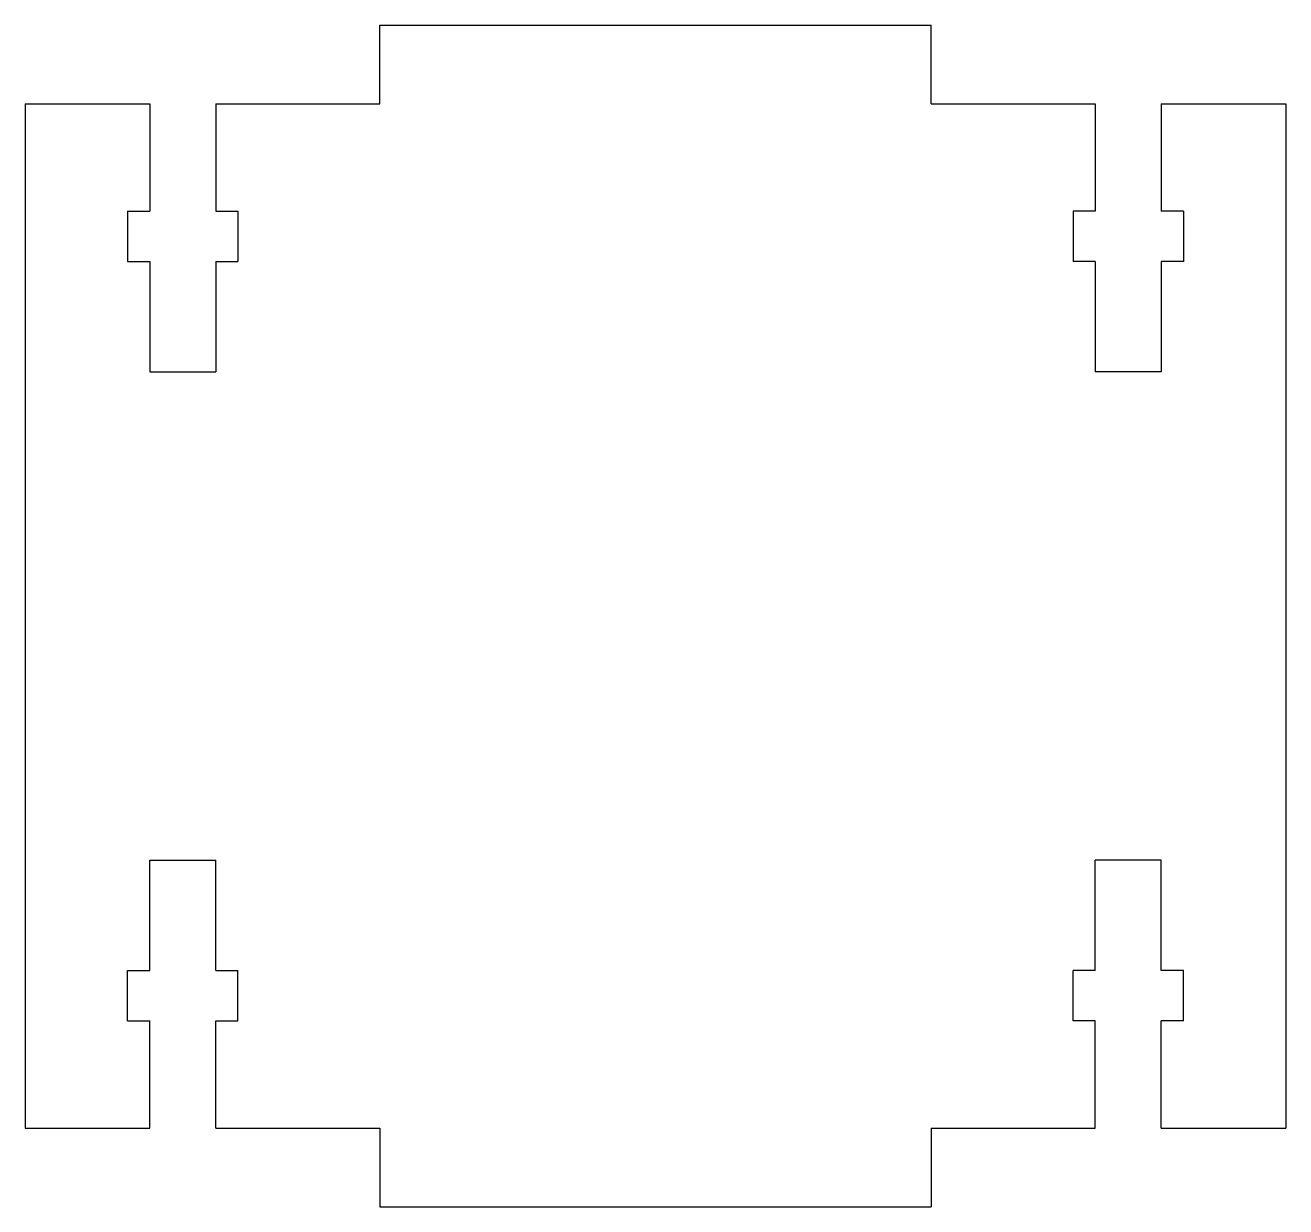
# Model space of a CAD drawing. Header units: millimetres. Extents: x -32 to 48, y -43.4 to 31.6.
import ezdxf

# ---------------------------------------------------------------- set-up
doc = ezdxf.new("R2010")
doc.units = ezdxf.units.MM

msp = doc.modelspace()

# ---------------------------------------------------------------- linework, layer by layer
at = {"color": 7, "linetype": 'Continuous', "lineweight": 25}
for p, q in [((-9.534, 26.631), (-9.534, 31.631)), ((-9.534, 31.631), (25.466, 31.631)), ((25.466, 26.631), (25.466, 31.631)), ((-32.034, 26.631), (-32.034, -38.369)), ((-32.034, 26.631), (-24.134, 26.631)), ((-24.134, 26.631), (-24.134, 19.831)), ((-19.934, 26.631), (-19.934, 19.831)), ((-19.934, 26.631), (-9.534, 26.631)), ((25.466, 26.631), (35.866, 26.631)), ((35.866, 26.631), (35.866, 19.831)), ((40.066, 26.631), (40.066, 19.831)), ((40.066, 26.631), (47.966, 26.631)), ((47.966, 26.631), (47.966, -38.369)), ((-25.534, 19.831), (-24.134, 19.831)), ((-25.534, 19.831), (-25.534, 16.631)), ((-19.934, 19.831), (-18.534, 19.831)), ((-18.534, 19.831), (-18.534, 16.631)), ((35.866, 19.831), (34.466, 19.831)), ((34.466, 19.831), (34.466, 16.631)), ((41.466, 19.831), (40.066, 19.831)), ((41.466, 19.831), (41.466, 16.631)), ((-25.534, 16.631), (-24.134, 16.631)), ((-24.134, 16.631), (-24.134, 9.631)), ((-19.934, 16.631), (-19.934, 9.631)), ((-19.934, 16.631), (-18.534, 16.631)), ((35.866, 16.631), (34.466, 16.631)), ((35.866, 16.631), (35.866, 9.631)), ((40.066, 16.631), (40.066, 9.631)), ((41.466, 16.631), (40.066, 16.631)), ((-24.134, 9.631), (-19.934, 9.631)), ((40.066, 9.631), (35.866, 9.631)), ((-24.134, -21.369), (-19.934, -21.369)), ((-24.134, -28.369), (-24.134, -21.369)), ((-19.934, -28.369), (-19.934, -21.369)), ((40.066, -21.369), (35.866, -21.369)), ((35.866, -28.369), (35.866, -21.369)), ((40.066, -28.369), (40.066, -21.369)), ((-25.534, -28.369), (-24.134, -28.369)), ((-25.534, -31.569), (-25.534, -28.369)), ((-19.934, -28.369), (-18.534, -28.369)), ((-18.534, -31.569), (-18.534, -28.369)), ((35.866, -28.369), (34.466, -28.369)), ((34.466, -31.569), (34.466, -28.369)), ((41.466, -28.369), (40.066, -28.369)), ((41.466, -31.569), (41.466, -28.369)), ((-25.534, -31.569), (-24.134, -31.569)), ((-24.134, -38.369), (-24.134, -31.569)), ((-19.934, -38.369), (-19.934, -31.569)), ((-19.934, -31.569), (-18.534, -31.569)), ((35.866, -31.569), (34.466, -31.569)), ((35.866, -38.369), (35.866, -31.569)), ((40.066, -38.369), (40.066, -31.569)), ((41.466, -31.569), (40.066, -31.569)), ((-32.034, -38.369), (-24.134, -38.369)), ((-19.934, -38.369), (-9.534, -38.369)), ((-9.534, -38.369), (-9.534, -43.369)), ((25.466, -38.369), (35.866, -38.369)), ((25.466, -38.369), (25.466, -43.369)), ((40.066, -38.369), (47.966, -38.369)), ((-9.534, -43.369), (25.466, -43.369))]:
    msp.add_line(p, q, dxfattribs=at)

doc.saveas('drawing.dxf')
